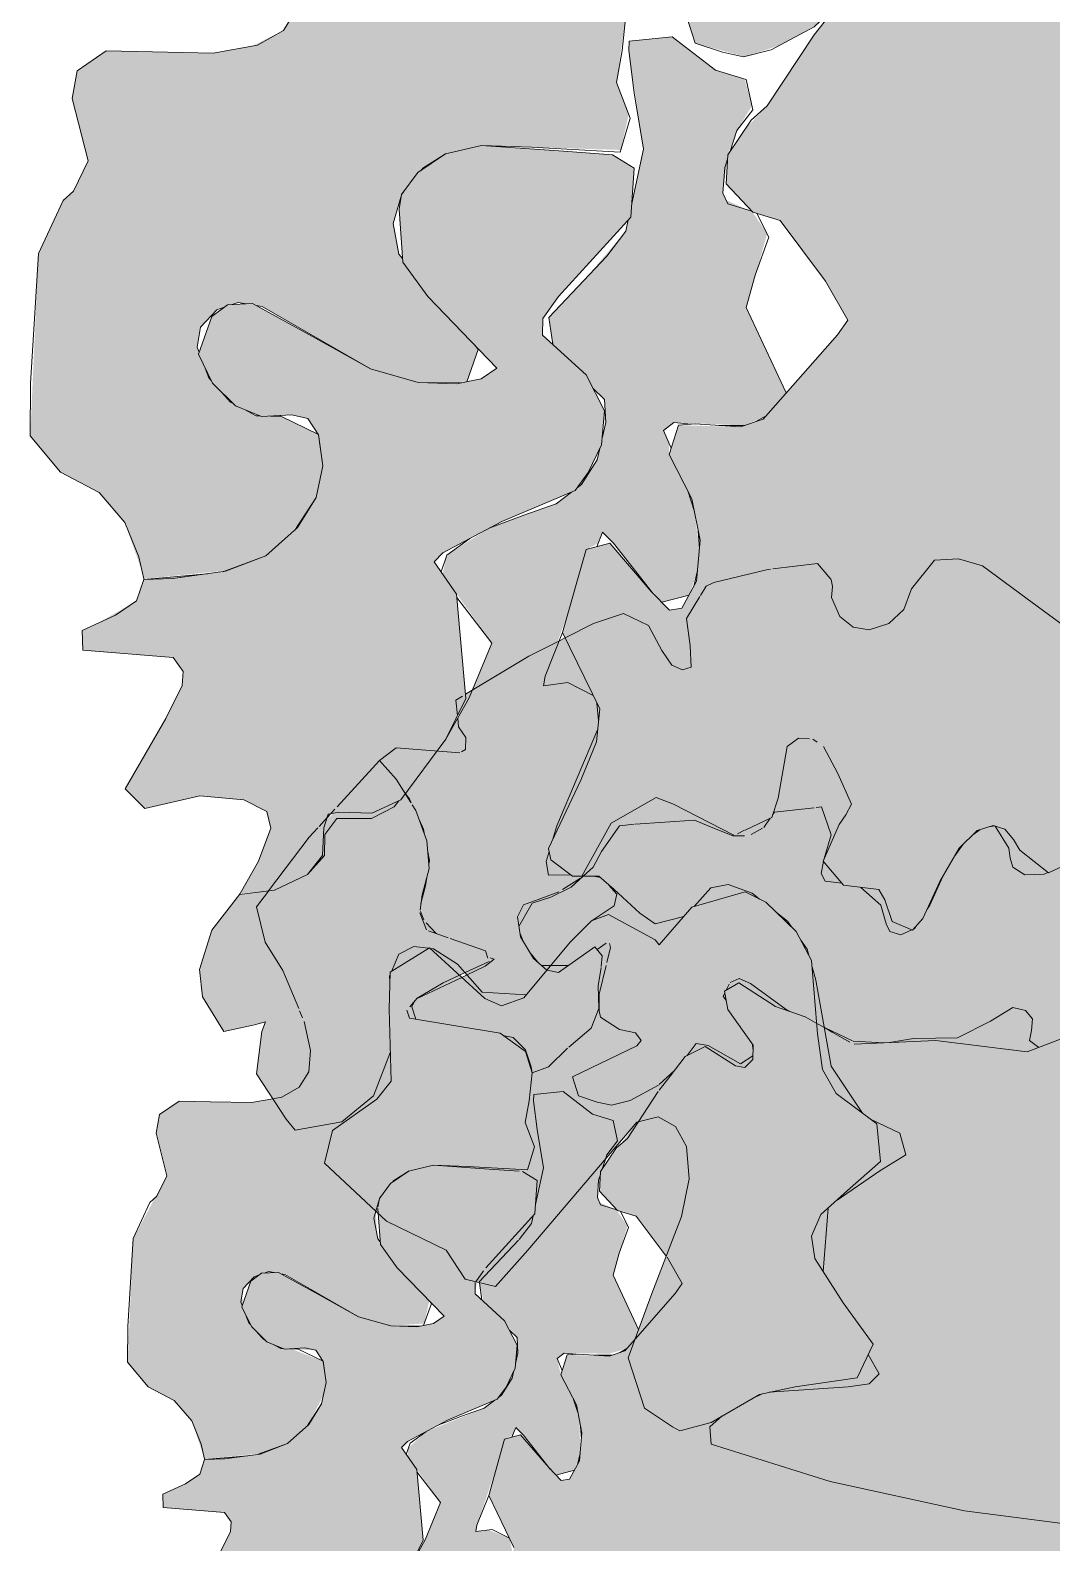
# Model space of a CAD drawing. Header units: metres. Extents: x -490 to 202, y -217 to 332.
# Drawn here: x -163.604 to -160.285, y 86.788 to 91.704 of the extents above; entities that cross this region are included whole.
import ezdxf

# ---------------------------------------------------------------- set-up
doc = ezdxf.new("R2010")
doc.units = ezdxf.units.M
doc.layers.add('1 arbol_dwg', color=8, linetype='Continuous', lineweight=9, true_color=0x767676)
doc.layers.add('A-DETL-GENF', color=7, linetype='Continuous', lineweight=9)
doc.layers.add('A-DETL-THIN', color=7, linetype='Continuous', lineweight=9)

# ---------------------------------------------------------------- blocks, each defined once
blk = doc.blocks.new('1 arbol_dwg-V156-PLANTA DE MURO PERIMETRAL')
at = {"layer": 'A-DETL-GENF', "true_color": 0x004c00, "transparency": 33554483}
for points in [[(-4.9171, 6.694), (-4.8382, 6.7221), (-4.6347, 6.9075), (-4.5975, 7.0143), (-4.6008, 7.1097), (-4.5809, 7.2541), (-4.6159, 7.2973), (-4.79, 7.1735), (-4.8461, 7.186), (-4.9374, 7.2869), (-4.9729, 7.3454), (-4.9872, 7.4417), (-4.9577, 7.4993), (-4.735, 7.5943), (-4.6762, 7.6409), (-4.5382, 7.8898), (-4.3225, 8.0131), (-4.1287, 7.9244), (-3.933, 7.8396), (-3.7686, 7.9171), (-3.7255, 8.0805), (-3.6938, 8.2589), (-3.641, 8.2966), (-3.5505, 8.278), (-3.52, 8.2577), (-3.3861, 7.9809), (-3.5229, 7.7084), (-3.4045, 7.59), (-3.255, 7.5716), (-3.2274, 7.5217), (-3.1918, 7.4192), (-3.0937, 7.3772), (-3.0453, 7.4329), (-2.8709, 7.7703), (-2.7838, 7.8542), (-2.7083, 7.8794), (-2.6521, 7.8612), (-2.5806, 7.7602), (-2.4427, 7.6513), (-2.3043, 7.7274), (-2.2936, 7.8677), (-2.3775, 7.984), (-2.3484, 8.1747), (-2.2676, 8.3756), (-2.1945, 8.4844), (-2.052, 8.5855), (-2.0623, 8.6433), (-2.1412, 8.7196), (-2.3842, 8.848), (-2.7586, 9.1235), (-2.8745, 9.1569), (-2.9891, 9.15), (-3.0996, 9.0124), (-3.1356, 8.9138), (-3.2075, 8.8462), (-3.3019, 8.8165), (-3.4045, 8.8506), (-3.454, 8.9088), (-3.482, 8.9722), (-3.4848, 9.0593), (-3.55, 9.135), (-3.8985, 9.0791), (-4.0833, 9.0256), (-4.1745, 8.848), (-4.1541, 8.6383), (-4.1988, 8.6256), (-4.2585, 8.6634), (-4.3823, 8.848), (-4.4791, 8.8955), (-4.7085, 8.8037), (-5.1104, 8.583), (-5.2827, 8.4774), (-5.2562, 8.3328), (-5.2355, 8.2919), (-5.2366, 8.2424), (-5.2633, 8.2277), (-5.5691, 8.2505), (-5.648, 8.1907), (-5.5018, 8.0009), (-5.4217, 7.8052), (-5.4226, 7.6247), (-5.4365, 7.4262), (-5.3428, 7.3495), (-5.1233, 7.2608), (-5.0992, 7.2378), (-5.1947, 7.1788), (-5.4703, 7.0472), (-5.4737, 6.9506), (-5.0081, 6.8626), (-4.9373, 6.7682), (-4.9217, 6.7221)], [(-5.9946, 3.0494), (-5.8428, 3.0767), (-5.7286, 3.1894), (-5.6849, 3.3041), (-5.6856, 3.5634), (-5.6576, 3.6215), (-5.6084, 3.6467), (-5.5444, 3.6388), (-5.4663, 3.5895), (-5.3775, 3.4978), (-5.2433, 3.4899), (-5.0291, 3.7313), (-4.9581, 3.7785), (-4.959, 3.8277), (-5.0153, 3.8694), (-5.0262, 3.8753), (-5.1706, 3.8789), (-5.1705, 3.965), (-5.0662, 4.2216), (-5.0082, 4.3819), (-5.0257, 4.4627), (-5.1251, 4.5024), (-5.1868, 4.4944), (-5.1813, 4.5256), (-5.0842, 4.8119), (-5.0489, 4.9368), (-5.0093, 4.9577), (-4.9951, 4.9936), (-4.9427, 4.9368), (-4.8029, 4.7656), (-4.714, 4.7893), (-4.6868, 4.8686), (-4.6897, 5.0244), (-4.7181, 5.1277), (-4.7792, 5.2461), (-4.7971, 5.3241), (-4.7634, 5.3501), (-4.5471, 5.3473), (-4.4634, 5.3716), (-4.3987, 5.4461), (-4.5285, 5.724), (-4.4604, 5.9611), (-4.5128, 6.0356), (-4.594, 6.073), (-4.6041, 6.0957), (-4.5887, 6.2206), (-4.533, 6.3333), (-4.5101, 6.3793), (-4.5289, 6.4652), (-4.6281, 6.4956), (-4.7689, 6.6041), (-4.9091, 6.5893), (-4.9104, 6.5595), (-4.8626, 6.2382), (-4.9373, 5.9493), (-5.0977, 5.7686), (-5.1695, 5.6875), (-5.1499, 5.5976), (-4.9986, 5.4382), (-4.9875, 5.4019), (-4.9967, 5.2989), (-5.013, 5.2291), (-5.0961, 5.1237), (-5.1464, 5.086), (-5.4267, 4.9731), (-5.5093, 4.8961), (-5.5146, 4.8563), (-5.3554, 4.6332), (-5.4391, 4.4365), (-5.505, 4.3204), (-5.6725, 4.1003), (-5.7459, 4.0627), (-5.8584, 4.0627), (-5.8977, 4.0105), (-5.9153, 3.9238), (-5.9536, 3.881), (-6.113, 3.8231), (-6.1753, 3.8154), (-6.2652, 3.6998), (-6.3053, 3.5726), (-6.295, 3.4829), (-6.2265, 3.3707), (-6.0903, 3.4025), (-6.1024, 3.3702), (-6.1195, 3.2325), (-6.0232, 3.0855)]]:
    blk.add_hatch(color=98, dxfattribs=at).paths.add_polyline_path(points)
at = {"layer": 'A-DETL-GENF', "true_color": 0x2f4c26, "transparency": 33554483}
for points in [[(-1.0809, 6.3572), (-0.9967, 6.4042), (-0.9789, 6.8774), (-0.9157, 7.232), (-0.9472, 7.5676), (-0.8932, 7.5455), (-0.8116, 7.4869), (-0.3026, 7.1545), (-0.1487, 6.959), (-0.0861, 6.9763), (-0.051, 7.1878), (0.012, 7.2975), (0.078, 7.3616), (-0.2104, 7.7473), (-0.4484, 8.0021), (-0.578, 8.0954), (-0.6398, 8.022), (-0.6513, 7.9094), (-0.6957, 7.8353), (-0.7525, 7.8176), (-0.8253, 7.8354), (-0.9389, 7.9102), (-1.0358, 8.0197), (-1.1136, 8.1647), (-1.2001, 8.4806), (-1.2695, 8.5854), (-1.3528, 8.6596), (-1.4373, 8.5927), (-1.425, 8.2466), (-1.3862, 7.7809), (-1.4352, 7.7254), (-1.5447, 7.6717), (-1.6219, 7.6736), (-1.6864, 7.7274), (-1.7591, 7.8473), (-1.8166, 8.0191), (-1.8247, 8.1433), (-1.7874, 8.3288), (-1.8284, 8.3707), (-1.9166, 8.2635), (-2.1408, 7.925), (-2.3396, 7.6957), (-2.4639, 7.6456), (-2.5806, 7.6587), (-2.613, 7.6791), (-2.6521, 7.802), (-2.7083, 7.8747), (-2.7838, 7.8493), (-2.8651, 7.7703), (-2.949, 7.634), (-3.0563, 7.4192), (-3.0937, 7.3772), (-3.1554, 7.3567), (-3.2036, 7.3702), (-3.2728, 7.5217), (-3.3417, 7.5823), (-3.5134, 7.6119), (-3.5322, 7.6485), (-3.518, 7.7209), (-3.4845, 7.8333), (-3.5303, 7.9683), (-3.7554, 7.9425), (-3.8129, 7.8661), (-3.8985, 7.8291), (-3.978, 7.8389), (-4.1388, 7.9046), (-4.498, 7.8768), (-4.7236, 7.5885), (-4.7757, 7.5608), (-4.9272, 7.4876), (-4.9802, 7.3951), (-4.9569, 7.3191), (-4.8715, 7.208), (-4.7206, 7.2228), (-4.5575, 7.3193), (-4.5448, 7.3062), (-4.5414, 7.2935), (-4.5951, 7.0143), (-4.5894, 6.9605), (-4.4988, 6.9015), (-4.4145, 6.876), (-4.3945, 6.849), (-4.4146, 6.822), (-4.7233, 6.6737), (-4.6939, 6.5827), (-4.5371, 6.5382), (-4.3981, 6.5874), (-4.2704, 6.6714), (-4.1833, 6.7721), (-4.1308, 6.8343), (-4.0351, 6.802), (-3.918, 6.7359), (-3.859, 6.7936), (-3.8741, 6.8481), (-3.9952, 7.0436), (-3.9952, 7.0843), (-3.9682, 7.1257), (-3.9241, 7.1451), (-3.8703, 7.1209), (-3.6807, 6.9874), (-3.5487, 6.9281), (-3.3784, 6.8456), (-3.1477, 6.8481), (-3.0892, 6.858), (-2.8792, 6.8609), (-2.6127, 7.0064), (-2.5442, 6.9822), (-2.5198, 6.9516), (-2.5338, 6.8476), (-2.4894, 6.8144), (-2.215, 6.9075), (-2.178, 6.8802), (-2.1675, 6.8437), (-2.1941, 6.6633), (-2.1003, 6.6159), (-1.9823, 6.6883), (-1.8842, 6.8321), (-1.7833, 7.0082), (-1.5263, 6.9861), (-1.4655, 6.9255), (-1.2568, 6.5724), (-1.1818, 6.44), (-1.0828, 6.3587)], [(-6.173, 3.8192), (-6.0615, 3.8294), (-5.9536, 3.881), (-5.9053, 3.9426), (-5.8866, 4.0769), (-5.8527, 4.0831), (-5.7447, 4.0798), (-5.6508, 4.1231), (-5.505, 4.3204), (-5.4391, 4.4534), (-5.4701, 4.7921), (-5.543, 4.8973), (-5.5146, 4.9267), (-5.323, 5.0278), (-5.0842, 5.1288), (-5.0418, 5.1875), (-4.9986, 5.278), (-4.9887, 5.3882), (-5.049, 5.5054), (-5.1903, 5.6344), (-5.1788, 5.7036), (-5.0625, 5.8433), (-4.9039, 6.0177), (-4.8922, 6.1772), (-4.9782, 6.2213), (-5.3889, 6.25), (-5.5059, 6.2229), (-5.6251, 6.1223), (-5.6483, 6.0913), (-5.6522, 5.982), (-5.6441, 5.8711), (-5.5636, 5.7593), (-5.3386, 5.5268), (-5.3894, 5.4922), (-5.4701, 5.4757), (-5.594, 5.4804), (-5.7494, 5.5241), (-6.1328, 5.737), (-6.2138, 5.7328), (-6.2647, 5.6947), (-6.3083, 5.5719), (-6.2623, 5.4774), (-6.1885, 5.404), (-6.1038, 5.3696), (-5.9527, 5.3635), (-5.9179, 5.3103), (-5.9039, 5.2094), (-5.9264, 5.1063), (-5.9861, 5.0084), (-6.0892, 4.9168), (-6.2201, 4.8663), (-6.486, 4.8401), (-6.5096, 4.7705), (-6.5779, 4.7235), (-6.6864, 4.6743), (-6.6847, 4.6102), (-6.3907, 4.5866), (-6.3586, 4.5408), (-6.3617, 4.4955), (-6.4147, 4.3875), (-6.5463, 4.1589), (-6.4824, 4.0952), (-6.3041, 4.1367), (-6.1609, 4.1231), (-6.0861, 4.086), (-6.0729, 4.0316), (-6.113, 3.9238)]]:
    blk.add_hatch(color=89, dxfattribs=at).paths.add_polyline_path(points)
at = {"layer": 'A-DETL-GENF', "true_color": 0x424c26, "transparency": 33554483}
blk.add_hatch(color=69, dxfattribs=at).paths.add_polyline_path([(-6.4864, 4.8416), (-6.219, 4.8688), (-6.0892, 4.9168), (-5.9861, 5.0145), (-5.9179, 5.1455), (-5.9039, 5.2094), (-5.9189, 5.311), (-6.0742, 5.3711), (-6.121, 5.3721), (-6.2326, 5.4478), (-6.2745, 5.4955), (-6.3083, 5.6214), (-6.3022, 5.6601), (-6.2138, 5.7328), (-6.1328, 5.737), (-6.1014, 5.7272), (-5.7494, 5.5241), (-5.594, 5.4804), (-5.4333, 5.4922), (-5.4097, 5.6003), (-5.6241, 5.8433), (-5.6606, 5.9176), (-5.6655, 6.0301), (-5.6251, 6.1223), (-5.5636, 6.1868), (-5.4555, 6.2346), (-5.3281, 6.2481), (-4.9322, 6.25), (-4.9104, 6.3508), (-4.9494, 6.456), (-4.9171, 6.694), (-4.9569, 6.8009), (-5.0706, 6.8836), (-5.5046, 6.9558), (-5.5131, 6.9988), (-5.467, 7.0509), (-5.2112, 7.1862), (-5.1287, 7.2425), (-5.1428, 7.2782), (-5.4226, 7.3779), (-5.4539, 7.4723), (-5.4178, 7.644), (-5.4128, 7.7053), (-5.4229, 7.8085), (-5.5151, 8.0151), (-5.5848, 8.1186), (-5.648, 8.1907), (-6.0728, 7.7071), (-6.2381, 7.4884), (-6.1709, 7.2791), (-6.0894, 7.1302), (-5.9915, 6.8559), (-5.9826, 6.7588), (-5.9936, 6.6878), (-6.0325, 6.6241), (-6.1593, 6.5691), (-6.2608, 6.5505), (-6.6081, 6.5582), (-6.7028, 6.4935), (-6.7188, 6.4036), (-6.6671, 6.2004), (-6.8283, 5.8992), (-6.8551, 5.3064), (-6.7569, 5.1886), (-6.6314, 5.1224), (-6.5478, 5.0249), (-6.4867, 4.843)])
at = {"layer": 'A-DETL-GENF', "true_color": 0x4f7f3f, "transparency": 33554483}
blk.add_hatch(color=87, dxfattribs=at).paths.add_polyline_path([(-2.9959, 1.7353), (-2.6313, 1.7538), (-2.2801, 1.8101), (-1.8881, 1.9334), (-1.5926, 2.1464), (-1.5028, 2.1259), (-1.3912, 2.132), (-1.2448, 2.2207), (-1.1529, 2.43), (-1.1286, 2.8007), (-1.0961, 2.8211), (-1.0513, 2.7946), (-0.8564, 2.5984), (-0.7055, 2.601), (-0.6173, 2.7886), (-0.4998, 2.8561), (-0.3192, 2.9842), (-0.148, 3.2129), (-0.0052, 3.6578), (-0.1793, 3.943), (-0.1427, 3.9761), (0.2521, 4.1075), (0.3527, 4.1876), (0.4149, 4.2823), (0.3976, 4.5067), (0.2698, 4.7494), (0.2702, 4.8605), (0.3076, 4.9547), (0.4382, 5.052), (0.5181, 5.0987), (0.5897, 5.1958), (0.5977, 5.3292), (0.5791, 5.688), (0.5277, 5.9481), (0.3519, 6.1201), (-0.2074, 6.3087), (-0.2289, 6.3473), (-0.1772, 6.391), (0.0653, 6.5001), (0.1801, 6.5473), (0.1608, 6.6334), (-0.0504, 6.7062), (-0.1636, 6.9763), (-0.3448, 7.1878), (-0.8945, 7.5401), (-0.963, 7.5135), (-0.901, 7.232), (-0.8932, 7.2025), (-0.9789, 6.8774), (-1.0225, 6.3395), (-1.0859, 6.3587), (-1.1818, 6.44), (-1.3436, 6.6961), (-1.5002, 6.9643), (-1.5489, 6.9861), (-1.6301, 6.9371), (-1.6716, 6.7936), (-1.7114, 6.8321), (-1.8034, 6.9488), (-1.8372, 6.9313), (-1.9166, 6.7674), (-1.9982, 6.6692), (-2.1013, 6.6154), (-2.1675, 6.6159), (-2.202, 6.6532), (-2.215, 6.9075), (-2.2677, 6.8987), (-2.5442, 6.7936), (-2.9825, 6.8481), (-3.3947, 6.8401), (-3.6081, 6.9621), (-3.7505, 7.0118), (-3.9259, 7.1241), (-3.9952, 7.0843), (-3.9792, 6.9966), (-3.8584, 6.8259), (-3.8597, 6.7571), (-3.8985, 6.7183), (-3.9416, 6.7272), (-4.0879, 6.8199), (-4.1833, 6.7721), (-4.5887, 6.2206), (-4.594, 6.1261), (-4.5074, 6.0338), (-4.4145, 6.0019), (-4.2673, 5.8037), (-4.1986, 5.6828), (-4.2819, 5.5785), (-4.4731, 5.3606), (-4.5471, 5.3359), (-4.7488, 5.3412), (-4.7792, 5.2461), (-4.705, 5.1023), (-4.6785, 4.9671), (-4.6897, 4.834), (-4.7373, 4.7464), (-4.7778, 4.74), (-4.9719, 4.9577), (-5.0489, 4.9368), (-5.1251, 4.6675), (-5.0045, 4.4189), (-5.0153, 4.3122), (-5.1632, 3.9283), (-5.0928, 3.8751), (-5.0074, 3.8754), (-4.8113, 3.7242), (-4.7307, 3.7448), (-4.6435, 3.8374), (-4.5875, 3.8488), (-4.4651, 3.791), (-4.3662, 3.6955), (-4.3164, 3.6016), (-4.2292, 3.2232), (-4.1247, 3.0853), (-4.0297, 3.0399), (-4.0098, 2.9699), (-4.2623, 2.7963), (-4.2789, 2.5909), (-4.1196, 2.3471), (-4.1318, 2.3209), (-4.096, 2.2577), (-4.1293, 2.2254), (-4.306, 2.2078), (-4.4849, 2.1857), (-4.6063, 2.1209), (-4.6455, 2.0725), (-4.6425, 2.0296), (-4.1674, 1.8887), (-3.8196, 1.8128), (-3.3498, 1.7518), (-3.0009, 1.7354)])
at = {"layer": 'A-DETL-THIN', "color": 76, "true_color": 0x3f7f00}
for p, q in [((-4.7584, 8.7783), (-4.7864, 8.7641)), ((-5.2035, 8.5271), (-5.2356, 8.5079)), ((-3.5722, 8.2925), (-3.5505, 8.278)), ((-5.8986, 7.9173), (-5.9378, 7.8745)), ((-5.8825, 7.9349), (-5.8986, 7.9173)), ((-5.8621, 7.9571), (-5.8804, 7.9371)), ((-3.7757, 7.9138), (-3.8074, 7.8691)), ((-3.933, 7.8396), (-3.8985, 7.8559)), ((-3.8129, 7.8661), (-3.8676, 7.8363)), ((-2.7718, 7.8582), (-2.8048, 7.8339)), ((-2.7002, 7.8767), (-2.729, 7.8725)), ((-2.8512, 7.7893), (-2.8919, 7.7337)), ((-4.7713, 7.5715), (-4.6843, 7.6263)), ((-5.4525, 7.4669), (-5.4365, 7.4262)), ((-5.4226, 7.3779), (-5.4553, 7.4608)), ((-5.4241, 7.4129), (-5.3759, 7.3612)), ((-5.3192, 7.341), (-5.4134, 7.3746)), ((-4.9757, 7.3645), (-4.9604, 7.3248)), ((-4.9262, 7.2683), (-4.8911, 7.225)), ((-4.6057, 7.2847), (-4.5619, 7.314)), ((-5.2385, 7.1736), (-5.1233, 7.2269)), ((-4.8715, 7.208), (-4.7423, 7.2074)), ((-5.2532, 7.1508), (-5.4703, 7.0472)), ((-5.2648, 7.1614), (-5.2385, 7.1736)), ((-5.2289, 7.1625), (-5.2532, 7.1508)), ((-3.9866, 7.0892), (-3.9722, 7.1177)), ((-5.4782, 7.0383), (-5.4925, 7.011)), ((-6.0311, 6.9908), (-6.0167, 6.9564)), ((-5.4937, 7.0089), (-5.4737, 6.9506)), ((-3.5166, 6.9098), (-3.5529, 6.9305)), ((-3.5167, 6.9104), (-3.3816, 6.8469)), ((-3.8588, 6.8079), (-3.861, 6.8296)), ((-3.3789, 6.8456), (-3.2315, 6.8372)), ((-4.3076, 6.6366), (-4.2333, 6.7061)), ((-4.3122, 6.6032), (-4.4086, 6.4575)), ((-4.5808, 6.2323), (-4.5656, 6.2789)), ((-5.6655, 6.0301), (-5.6494, 6.0853)), ((-5.6567, 6.0437), (-5.655, 6.0203)), ((-4.9819, 5.8912), (-5.1702, 5.6918)), ((-5.1874, 5.6917), (-5.1495, 5.7444)), ((-5.1695, 5.6875), (-5.1573, 5.6042)), ((-5.594, 5.4804), (-5.453, 5.4792)), ((-4.499, 5.3519), (-4.4634, 5.3716)), ((-4.6176, 5.3405), (-4.5332, 5.3405)), ((-5.9955, 5), (-5.9264, 5.1063)), ((-4.697, 5.0612), (-4.7181, 5.1277)), ((-4.6808, 4.9402), (-4.6843, 4.9967)), ((-6.2292, 4.8651), (-6.0892, 4.9168)), ((-4.6991, 4.8168), (-4.6868, 4.8686)), ((-4.8029, 4.7656), (-4.714, 4.7893))]:
    blk.add_line(p, q, dxfattribs=at)
at = {"layer": 'A-DETL-THIN', "color": 76, "true_color": 0x3f7f00, "flags": 128}
for points in [[(-3.4848, 9.0593), (-3.55, 9.135), (-3.7632, 9.1085)], [(-3.52, 8.2577), (-3.4513, 8.1284), (-3.3861, 7.9809), (-3.4134, 7.9303), (-3.445, 7.8828), (-3.5229, 7.7084), (-3.4245, 7.5924), (-3.255, 7.5716), (-3.2274, 7.5217), (-3.1918, 7.4192), (-3.0937, 7.3772), (-3.0453, 7.4329), (-2.9628, 7.6098), (-2.8709, 7.7703), (-2.7838, 7.8542), (-2.7083, 7.8794), (-2.6521, 7.8612), (-2.6099, 7.8114), (-2.5806, 7.7602), (-2.4427, 7.6513), (-2.3122, 7.7129)], [(-2.3402, 8.8156), (-2.5441, 8.9654), (-2.7586, 9.1235), (-2.8745, 9.1569), (-2.9891, 9.15), (-3.0996, 9.0124), (-3.1356, 8.9138), (-3.2075, 8.8462), (-3.3019, 8.8165), (-3.3785, 8.8294), (-3.4418, 8.881), (-3.482, 8.9722), (-3.4779, 9.0248), (-3.4837, 9.0581)], [(-3.7748, 9.1071), (-3.7939, 9.1047), (-4.046, 9.0431), (-4.0833, 9.0256), (-4.1105, 8.981)], [(-4.1131, 8.9767), (-4.1777, 8.8711), (-4.1592, 8.7395), (-4.1541, 8.6383), (-4.1956, 8.6242), (-4.2468, 8.6466), (-4.2957, 8.7168), (-4.36, 8.8371), (-4.4791, 8.8955), (-4.6223, 8.8475), (-4.7584, 8.7783)], [(-4.7864, 8.7641), (-4.9328, 8.6896), (-5.2035, 8.5271)], [(-5.2497, 8.4994), (-5.2829, 8.4795), (-5.2748, 8.4052)], [(-5.2735, 8.3931), (-5.269, 8.3523), (-5.2353, 8.3009), (-5.2366, 8.2424), (-5.2546, 8.2325)], [(-3.8961, 7.857), (-3.7686, 7.9171), (-3.7376, 8.0093), (-3.6954, 8.2578), (-3.641, 8.2966), (-3.5879, 8.2934)], [(-5.2633, 8.2277), (-5.5691, 8.2505), (-5.648, 8.1907)], [(-5.4981, 7.9883), (-5.5691, 8.1007), (-5.648, 8.1907), (-5.8513, 7.9689)], [(-5.5235, 8.0312), (-5.5046, 8.007), (-5.4957, 7.9877)], [(-5.4539, 7.4723), (-5.4444, 7.5466), (-5.4099, 7.6729), (-5.4217, 7.8052), (-5.474, 7.9501), (-5.4915, 7.9779)], [(-4.6791, 7.6357), (-4.5382, 7.8898), (-4.3225, 8.0131), (-4.2389, 7.9815), (-3.9498, 7.8317)], [(-5.4588, 7.9081), (-5.437, 7.861), (-5.432, 7.8337)], [(-3.8985, 7.8291), (-3.9551, 7.8297), (-4.0617, 7.8727), (-4.1388, 7.9046), (-4.4224, 7.885)], [(-3.566, 7.9642), (-3.7554, 7.9425), (-3.7643, 7.9299)], [(-3.5186, 7.7179), (-3.518, 7.7209), (-3.4845, 7.8333), (-3.5303, 7.9683), (-3.5556, 7.9654)], [(-5.9441, 7.8677), (-5.9852, 7.8228), (-6.18, 7.5653)], [(-4.428, 7.8844), (-4.498, 7.8768), (-4.5849, 7.7548), (-4.6247, 7.679), (-4.6721, 7.6357)], [(-2.445, 7.6532), (-2.4639, 7.6456), (-2.5557, 7.643), (-2.613, 7.6791), (-2.6258, 7.7215), (-2.6326, 7.7703), (-2.6977, 7.8759)], [(-5.417, 7.7528), (-5.4092, 7.7105), (-5.4118, 7.694)], [(-3.4327, 7.6021), (-3.5134, 7.6119), (-3.5322, 7.6485), (-3.5209, 7.7061)], [(-5.422, 7.6284), (-5.4281, 7.5897), (-5.4497, 7.5051)], [(-4.6722, 7.6355), (-4.7294, 7.5832), (-4.8271, 7.5359), (-4.9164, 7.5063), (-4.9802, 7.3951)], [(-2.949, 7.634), (-3.0119, 7.4971), (-3.0247, 7.477)], [(-6.1807, 7.5643), (-6.2381, 7.4884), (-6.196, 7.3195), (-6.1121, 7.1843), (-6.0355, 7.0013)], [(-4.8461, 7.186), (-4.9098, 7.2412), (-4.9729, 7.3454), (-4.9872, 7.4417), (-4.9577, 7.4993), (-4.8882, 7.5239), (-4.7883, 7.5608)], [(-3.0978, 7.3789), (-3.1499, 7.3551), (-3.2036, 7.3702), (-3.2209, 7.4067), (-3.2452, 7.4973), (-3.3417, 7.5823)], [(-3.0743, 7.3995), (-3.0832, 7.3856), (-3.0885, 7.3832)], [(-5.1287, 7.2425), (-5.1408, 7.2774), (-5.3099, 7.3377)], [(-4.5853, 7.2022), (-4.5809, 7.2541), (-4.6159, 7.2973), (-4.79, 7.1735), (-4.8449, 7.185)], [(-4.5468, 7.3135), (-4.5414, 7.2935), (-4.5584, 7.2228)], [(-5.1178, 7.2446), (-5.0992, 7.2378), (-5.1421, 7.2039), (-5.2289, 7.1625)], [(-4.7417, 6.8161), (-4.6347, 6.9075), (-4.597, 7.0019), (-4.6008, 7.1097), (-4.5861, 7.1977)], [(-4.5621, 7.207), (-4.5951, 7.0697), (-4.5951, 6.9904), (-4.5894, 6.9605), (-4.4988, 6.9015), (-4.421, 6.8847), (-4.3945, 6.849), (-4.4146, 6.822), (-4.7233, 6.6737), (-4.6939, 6.5827), (-4.6055, 6.5534), (-4.5371, 6.5382), (-4.4469, 6.5609), (-4.312, 6.6342)], [(-5.5033, 7.0098), (-5.467, 7.0509), (-5.3428, 7.1252), (-5.2648, 7.1614)], [(-3.5529, 6.9305), (-3.6081, 6.9621), (-3.7505, 7.0118), (-3.9259, 7.1241), (-3.9952, 7.0843), (-3.9792, 6.9966), (-3.8584, 6.8259), (-3.8597, 6.7571), (-3.8978, 6.7182), (-3.9416, 6.7272), (-4.0879, 6.8199), (-4.1833, 6.7721), (-4.2548, 6.6777), (-4.3076, 6.61)], [(-3.9682, 7.1257), (-3.9241, 7.1451), (-3.8703, 7.1209), (-3.699, 6.9961), (-3.6807, 6.9874)], [(-3.9872, 7.0404), (-4.0011, 7.0607), (-3.9936, 7.0754)], [(-5.3889, 6.25), (-5.2266, 6.2451), (-4.9385, 6.2289), (-4.906, 6.3389), (-4.9496, 6.4552), (-4.9317, 6.5595), (-4.9171, 6.694), (-4.9493, 6.7954), (-5.0706, 6.8836), (-5.5046, 6.9558), (-5.518, 6.9932)], [(-3.2049, 6.8383), (-3.0892, 6.858), (-2.8792, 6.8609), (-2.7203, 6.9403), (-2.6127, 7.0064), (-2.5522, 6.9922), (-2.5198, 6.9516), (-2.5238, 6.8958), (-2.5338, 6.8476), (-2.4894, 6.8144)], [(-6.0096, 6.9395), (-5.9796, 6.8008), (-5.987, 6.6986), (-6.0325, 6.6241), (-6.1161, 6.5771), (-6.1593, 6.5691)], [(-3.3947, 6.8401), (-3.4797, 6.8887), (-3.5166, 6.9098)], [(-2.2677, 6.8987), (-2.5442, 6.7936), (-2.9825, 6.8481), (-3.3735, 6.831)], [(-5.0487, 6.8713), (-5.0081, 6.8626), (-4.9493, 6.8037), (-4.9217, 6.7221), (-4.9171, 6.694), (-4.8382, 6.7221), (-4.7471, 6.8115)], [(-4.1736, 6.777), (-4.1308, 6.8343), (-4.0739, 6.824), (-3.918, 6.7359), (-3.8594, 6.775)], [(-4.5656, 6.2789), (-4.5589, 6.2995), (-4.5074, 6.3667), (-4.5289, 6.4652), (-4.6281, 6.4956), (-4.7689, 6.6041), (-4.9091, 6.5893), (-4.9104, 6.5595), (-4.8922, 6.4221), (-4.8626, 6.2382), (-4.9007, 6.0618)], [(-6.1593, 6.5691), (-6.2608, 6.5505), (-6.4582, 6.5546), (-6.6081, 6.5582), (-6.7028, 6.4935), (-6.7188, 6.4036), (-6.6671, 6.2004), (-6.7147, 6.1021), (-6.7485, 6.0714), (-6.8283, 5.8992), (-6.8541, 5.4768), (-6.8551, 5.3064), (-6.7569, 5.1886), (-6.6314, 5.1224), (-6.5478, 5.0249), (-6.5026, 4.9138), (-6.4864, 4.8416), (-6.486, 4.8401), (-6.279, 4.8583)], [(-4.4086, 6.4575), (-4.4604, 6.3793), (-4.5128, 6.3333), (-4.5887, 6.2206), (-4.594, 6.1261), (-4.5074, 6.0338), (-4.4179, 6.0064), (-4.2747, 5.8149)], [(-4.9782, 6.2213), (-5.1223, 6.2322), (-5.3889, 6.25), (-5.5029, 6.2236)], [(-5.5059, 6.2229), (-5.5951, 6.1626), (-5.6483, 6.0913), (-5.6554, 6.0514)], [(-5.5863, 6.1685), (-5.5796, 6.1768), (-5.5059, 6.2229)], [(-5.1389, 5.7593), (-4.9039, 6.0177), (-4.8922, 6.1772), (-4.9634, 6.2202)], [(-4.5105, 6.0371), (-4.5887, 6.0612), (-4.6041, 6.0957), (-4.5983, 6.1785), (-4.5895, 6.2056)], [(-5.6472, 6.0928), (-5.6469, 6.0937), (-5.6413, 6.1007)], [(-5.655, 6.0203), (-5.6441, 5.8711), (-5.5636, 5.7593), (-5.3386, 5.5268), (-5.3894, 5.4922), (-5.4701, 5.4757), (-5.594, 5.4804), (-5.7494, 5.5241), (-5.9377, 5.6299), (-6.1328, 5.737), (-6.2138, 5.7328), (-6.2647, 5.6947), (-6.3083, 5.5719), (-6.2623, 5.4774), (-6.1885, 5.404), (-6.1038, 5.3696), (-6.0053, 5.3745), (-5.9527, 5.3635), (-5.9179, 5.3103), (-5.9039, 5.2094), (-5.9264, 5.1063), (-5.9861, 5.0084), (-6.0892, 4.9168), (-6.2201, 4.8663), (-6.3912, 4.843), (-6.486, 4.8401), (-6.5096, 4.7705), (-6.5779, 4.7235), (-6.6864, 4.6743), (-6.6847, 4.6102), (-6.3907, 4.5866), (-6.3586, 4.5408), (-6.3617, 4.4955), (-6.4147, 4.3875)], [(-5.645, 5.883), (-5.6568, 5.8972), (-5.6752, 5.9969), (-5.6655, 6.0301)], [(-4.4067, 5.4632), (-4.5285, 5.724), (-4.4999, 5.8293), (-4.4545, 5.9521), (-4.4937, 6.0296)], [(-4.9122, 6.0086), (-4.9202, 5.9716), (-4.979, 5.8949)], [(-4.2704, 5.8091), (-4.1986, 5.6828), (-4.2322, 5.6353), (-4.4236, 5.417)], [(-6.1988, 5.7336), (-6.1796, 5.7403), (-6.1536, 5.7359)], [(-6.1209, 5.7304), (-6.1014, 5.7272), (-5.9788, 5.6568), (-5.7494, 5.5241)], [(-5.505, 4.3204), (-5.4391, 4.4534), (-5.4701, 4.7921), (-5.543, 4.8973), (-5.5146, 4.9267), (-5.323, 5.0278), (-5.0842, 5.1288), (-5.0418, 5.1875), (-4.9986, 5.278), (-4.9887, 5.3882), (-5.049, 5.5054), (-5.1903, 5.6344), (-5.1896, 5.6886)], [(-6.3059, 5.5785), (-6.3123, 5.5954), (-6.3022, 5.6601), (-6.2491, 5.7161), (-6.2249, 5.7245)], [(-5.4368, 5.4825), (-5.3992, 5.5876), (-5.4097, 5.6003)], [(-6.2669, 5.4869), (-6.2745, 5.4955), (-6.2865, 5.527)], [(-6.1962, 5.4116), (-6.2046, 5.416), (-6.2326, 5.4478)], [(-5.0259, 5.4606), (-4.9887, 5.4251), (-4.9847, 5.3501), (-4.9967, 5.2989)], [(-6.1093, 5.3719), (-6.121, 5.3721), (-6.1585, 5.3918)], [(-5.9039, 5.2094), (-5.9189, 5.311), (-6.0405, 5.3704), (-6.0742, 5.3711)], [(-4.4236, 5.417), (-4.4731, 5.3606), (-4.5471, 5.3359), (-4.6949, 5.3456), (-4.7488, 5.3412), (-4.7792, 5.2461), (-4.705, 5.1023), (-4.6785, 4.9671), (-4.6897, 4.834), (-4.7373, 4.7464), (-4.7778, 4.74), (-4.8376, 4.801), (-4.9719, 4.9577), (-5.0489, 4.9368), (-5.1251, 4.6675), (-5.0045, 4.4189)], [(-4.7727, 5.2666), (-4.7971, 5.3241), (-4.7634, 5.3501), (-4.7059, 5.3447)], [(-5.0045, 5.2657), (-5.013, 5.2291), (-5.0633, 5.1483), (-5.0781, 5.1372)], [(-5.0961, 5.1237), (-5.1464, 5.086), (-5.2506, 5.0492), (-5.3642, 5.0061)], [(-5.4267, 4.9731), (-5.5016, 4.9187), (-5.5202, 4.8643)], [(-5.0139, 4.9463), (-4.9951, 4.9936), (-4.9594, 4.9581), (-4.8309, 4.7942)], [(-5.4691, 4.7807), (-5.3554, 4.6332), (-5.4287, 4.4549), (-5.505, 4.3204)], [(-5.0257, 4.4627), (-5.1086, 4.5046), (-5.1868, 4.4944), (-5.1813, 4.5256), (-5.125, 4.6672)]]:
    blk.add_lwpolyline(points, dxfattribs=at)
blk = doc.blocks.new('1 arbol_dwg-V157-PLANTA DE MURO PERIMETRAL')
at = {"layer": 'A-DETL-GENF', "true_color": 0x2f4c26, "transparency": 33554483}
for points in [[(-1.0649, 6.3523), (-0.9967, 6.4042), (-0.9738, 6.902), (-0.9115, 7.2025), (-0.9553, 7.5401), (-0.9472, 7.5676), (-0.9168, 7.5634), (-0.8116, 7.4869), (-0.3026, 7.1545), (-0.1487, 6.959), (-0.0861, 6.9763), (-0.051, 7.1878), (0.012, 7.2975), (0.078, 7.3616), (-0.2104, 7.7473), (-0.4484, 8.0021), (-0.578, 8.0954), (-0.6398, 8.022), (-0.6513, 7.9094), (-0.6957, 7.8353), (-0.7525, 7.8176), (-0.8253, 7.8354), (-0.9389, 7.9102), (-1.0358, 8.0197), (-1.1136, 8.1647), (-1.2001, 8.4806), (-1.2695, 8.5854), (-1.3528, 8.6596), (-1.4373, 8.5927), (-1.425, 8.2466), (-1.3862, 7.7809), (-1.4352, 7.7254), (-1.5447, 7.6717), (-1.6219, 7.6736), (-1.6864, 7.7274), (-1.7591, 7.8473), (-1.8166, 8.0191), (-1.8247, 8.1433), (-1.7874, 8.3288), (-1.8284, 8.3707), (-1.9146, 8.2666), (-2.1408, 7.925), (-2.3396, 7.6957), (-2.4639, 7.6456), (-2.5689, 7.6513), (-2.613, 7.6791), (-2.6521, 7.802), (-2.7083, 7.8747), (-2.7718, 7.8582), (-2.8512, 7.7893), (-2.8919, 7.7337), (-3.0006, 7.5217), (-3.0563, 7.4192), (-3.0937, 7.3772), (-3.1499, 7.3551), (-3.2036, 7.3702), (-3.2274, 7.431), (-3.255, 7.5059), (-3.3417, 7.5823), (-3.5134, 7.6119), (-3.5322, 7.6485), (-3.518, 7.7209), (-3.4845, 7.8333), (-3.5303, 7.9683), (-3.7554, 7.9425), (-3.7686, 7.9171), (-3.8074, 7.8691), (-3.8812, 7.8288), (-3.9599, 7.8317), (-4.1388, 7.9046), (-4.498, 7.8768), (-4.6843, 7.6244), (-4.7294, 7.5832), (-4.9098, 7.5085), (-4.9205, 7.4993), (-4.9802, 7.3951), (-4.9604, 7.3248), (-4.8911, 7.225), (-4.8715, 7.208), (-4.7423, 7.2074), (-4.6159, 7.2973), (-4.6057, 7.2847), (-4.5492, 7.3224), (-4.5414, 7.2935), (-4.5951, 7.0697), (-4.5894, 6.9605), (-4.4988, 6.9015), (-4.421, 6.8847), (-4.3945, 6.849), (-4.4179, 6.8204), (-4.7233, 6.6737), (-4.6939, 6.5827), (-4.5336, 6.5391), (-4.4179, 6.5766), (-4.3018, 6.642), (-4.1986, 6.752), (-4.1308, 6.8343), (-4.0667, 6.8199), (-3.918, 6.7359), (-3.8594, 6.775), (-3.8641, 6.834), (-3.9844, 7.0118), (-4.0011, 7.0607), (-3.9792, 7.1088), (-3.9682, 7.1257), (-3.9241, 7.1451), (-3.8703, 7.1209), (-3.6807, 6.9874), (-3.6081, 6.9621), (-3.4987, 6.902), (-3.3784, 6.8456), (-3.2049, 6.8383), (-3.0892, 6.858), (-2.8792, 6.8609), (-2.6127, 7.0064), (-2.5522, 6.9922), (-2.5198, 6.9516), (-2.5338, 6.8476), (-2.4894, 6.8144), (-2.215, 6.9075), (-2.1815, 6.8927), (-2.1675, 6.8437), (-2.1941, 6.6633), (-2.1003, 6.6159), (-1.9823, 6.6883), (-1.9062, 6.7936), (-1.7833, 7.0082), (-1.5263, 6.9861), (-1.4655, 6.9255), (-1.2714, 6.598), (-1.1818, 6.44), (-1.0809, 6.3572)], [(-6.173, 3.8192), (-6.0615, 3.8294), (-5.9536, 3.881), (-5.9053, 3.9426), (-5.9008, 4.0328), (-5.8777, 4.0785), (-5.8527, 4.0831), (-5.7447, 4.0798), (-5.6508, 4.1231), (-5.505, 4.3204), (-5.4391, 4.4534), (-5.4701, 4.7921), (-5.543, 4.8973), (-5.5146, 4.9267), (-5.323, 5.0278), (-5.0842, 5.1288), (-5.0418, 5.1875), (-4.9986, 5.278), (-4.9887, 5.3882), (-5.049, 5.5054), (-5.1903, 5.6344), (-5.1896, 5.6886), (-5.1389, 5.7593), (-4.9039, 6.0177), (-4.8922, 6.1772), (-4.9634, 6.2202), (-5.3889, 6.25), (-5.5059, 6.2229), (-5.5951, 6.1626), (-5.6483, 6.0913), (-5.6567, 6.0437), (-5.6441, 5.8711), (-5.5636, 5.7593), (-5.3386, 5.5268), (-5.3894, 5.4922), (-5.4701, 5.4757), (-5.594, 5.4804), (-5.7494, 5.5241), (-6.1328, 5.737), (-6.2138, 5.7328), (-6.2647, 5.6947), (-6.3083, 5.5719), (-6.2623, 5.4774), (-6.1885, 5.404), (-6.1038, 5.3696), (-6.0053, 5.3745), (-5.9527, 5.3635), (-5.9179, 5.3103), (-5.9039, 5.2094), (-5.9264, 5.1063), (-5.9861, 5.0084), (-6.0892, 4.9168), (-6.2201, 4.8663), (-6.486, 4.8401), (-6.5096, 4.7705), (-6.6351, 4.6976), (-6.6864, 4.6743), (-6.6847, 4.6102), (-6.3907, 4.5866), (-6.3586, 4.5408), (-6.3617, 4.4955), (-6.4147, 4.3875), (-6.5463, 4.1589), (-6.4824, 4.0952), (-6.3041, 4.1367), (-6.1609, 4.1231), (-6.0861, 4.086), (-6.0729, 4.0316), (-6.113, 3.9238)], [(-4.7444, 2.0725), (-4.6425, 2.1001), (-4.4849, 2.191), (-4.3694, 2.216), (-4.1674, 2.2452), (-4.1162, 2.3541), (-4.306, 2.633), (-4.3161, 2.7057), (-4.2855, 2.7753), (-4.0926, 2.9482), (-4.1045, 3.0703), (-4.236, 3.1685), (-4.2807, 3.2475), (-4.2964, 3.3629), (-4.3164, 3.6016), (-4.3662, 3.6955), (-4.4651, 3.791), (-4.5336, 3.8242), (-4.7053, 3.7742), (-4.8113, 3.6519), (-4.8241, 3.6685), (-4.9757, 3.7512), (-5.0311, 3.73), (-5.1554, 3.5954), (-5.2514, 3.4802), (-5.3241, 3.454), (-5.3775, 3.4782), (-5.5579, 3.643), (-5.6856, 3.5634), (-5.6892, 3.4434), (-5.682, 3.2091), (-5.7286, 3.1505), (-5.8726, 3.0483), (-5.899, 2.9424), (-5.697, 2.7539), (-5.5031, 2.6598), (-5.4415, 2.5651), (-5.3437, 2.5418), (-5.2056, 2.6978), (-4.8835, 3.0754), (-4.8146, 3.093), (-4.7582, 3.0616), (-4.7225, 2.9971), (-4.7144, 2.8912), (-4.7393, 2.7692), (-4.9121, 2.3094), (-4.8587, 2.1462), (-4.7682, 2.0853)]]:
    blk.add_hatch(color=89, dxfattribs=at).paths.add_polyline_path(points)
at = {"layer": 'A-DETL-GENF', "true_color": 0x424c26, "transparency": 33554483}
blk.add_hatch(color=69, dxfattribs=at).paths.add_polyline_path([(-6.4864, 4.8416), (-6.219, 4.8688), (-6.0892, 4.9168), (-5.9861, 5.0145), (-5.9264, 5.1063), (-5.9039, 5.2094), (-5.9189, 5.311), (-6.0405, 5.3704), (-6.121, 5.3721), (-6.2046, 5.416), (-6.2745, 5.4955), (-6.3123, 5.5954), (-6.3022, 5.6601), (-6.2491, 5.7161), (-6.1796, 5.7403), (-6.1014, 5.7272), (-5.7494, 5.5241), (-5.594, 5.4804), (-5.4368, 5.4825), (-5.3992, 5.5876), (-5.5146, 5.7087), (-5.5636, 5.7593), (-5.6568, 5.8972), (-5.6752, 5.9969), (-5.6441, 6.0969), (-5.5636, 6.1868), (-5.5059, 6.2229), (-5.3889, 6.25), (-4.9364, 6.236), (-4.9104, 6.3508), (-4.9496, 6.4552), (-4.9171, 6.694), (-4.9493, 6.7954), (-5.0706, 6.8836), (-5.5046, 6.9558), (-5.518, 6.9932), (-5.467, 7.0509), (-5.3428, 7.1252), (-5.1233, 7.2269), (-5.1408, 7.2774), (-5.4226, 7.3779), (-5.4553, 7.4608), (-5.4444, 7.5466), (-5.4099, 7.6729), (-5.4217, 7.8052), (-5.474, 7.9501), (-5.5691, 8.1007), (-5.648, 8.1907), (-5.9852, 7.8228), (-6.2381, 7.4884), (-6.196, 7.3195), (-6.1121, 7.1843), (-6.0015, 6.902), (-5.9796, 6.8008), (-5.987, 6.6986), (-6.0325, 6.6241), (-6.1328, 6.574), (-6.2608, 6.5505), (-6.6081, 6.5582), (-6.7028, 6.4935), (-6.7188, 6.4036), (-6.6671, 6.2004), (-6.7147, 6.1021), (-6.7485, 6.0714), (-6.8283, 5.8992), (-6.8551, 5.3064), (-6.7569, 5.1886), (-6.6314, 5.1224), (-6.5478, 5.0249), (-6.4919, 4.8663), (-6.4867, 4.843)])
at = {"layer": 'A-DETL-GENF', "true_color": 0x4f7f3f, "transparency": 33554483}
blk.add_hatch(color=87, dxfattribs=at).paths.add_polyline_path([(-2.9959, 1.7353), (-2.6313, 1.7538), (-2.2801, 1.8101), (-1.935, 1.9067), (-1.8455, 1.9641), (-1.5926, 2.1464), (-1.5028, 2.1259), (-1.3912, 2.132), (-1.2448, 2.2207), (-1.1529, 2.43), (-1.1286, 2.8007), (-1.0961, 2.8211), (-1.0513, 2.7946), (-0.8564, 2.5984), (-0.7055, 2.601), (-0.6445, 2.7575), (-0.6173, 2.7886), (-0.4998, 2.8561), (-0.3192, 2.9842), (-0.148, 3.2129), (-0.0052, 3.6578), (-0.1793, 3.943), (-0.1427, 3.9761), (0.2521, 4.1075), (0.3527, 4.1876), (0.4149, 4.2823), (0.3976, 4.5067), (0.2698, 4.7494), (0.2702, 4.8605), (0.3076, 4.9547), (0.3726, 5.0136), (0.5181, 5.0987), (0.5896, 5.1941), (0.5977, 5.3292), (0.5791, 5.688), (0.5277, 5.9481), (0.3519, 6.1201), (-0.2074, 6.3087), (-0.2289, 6.3473), (-0.2037, 6.3773), (-0.0839, 6.4388), (0.1801, 6.5473), (0.1608, 6.6334), (-0.0504, 6.7062), (-0.1315, 6.902), (-0.1636, 6.9763), (-0.3448, 7.1878), (-0.8945, 7.5401), (-0.963, 7.5135), (-0.9437, 7.394), (-0.8932, 7.2025), (-0.9789, 6.8774), (-0.998, 6.3498), (-1.0225, 6.3395), (-1.0859, 6.3587), (-1.1818, 6.44), (-1.2714, 6.5724), (-1.5002, 6.9643), (-1.5489, 6.9861), (-1.6301, 6.9371), (-1.6716, 6.7936), (-1.7114, 6.8321), (-1.8034, 6.9488), (-1.8372, 6.9313), (-1.9126, 6.7722), (-1.9982, 6.6692), (-2.1013, 6.6154), (-2.1675, 6.6159), (-2.202, 6.6532), (-2.202, 6.7359), (-2.1865, 6.87), (-2.215, 6.9075), (-2.2677, 6.8987), (-2.5442, 6.7936), (-2.9825, 6.8481), (-3.3784, 6.8308), (-3.6081, 6.9621), (-3.7505, 7.0118), (-3.9259, 7.1241), (-3.9952, 7.0843), (-3.9792, 6.9966), (-3.8584, 6.8259), (-3.8597, 6.7571), (-3.8978, 6.7182), (-3.9416, 6.7272), (-4.0879, 6.8199), (-4.1833, 6.7721), (-4.3076, 6.61), (-4.4604, 6.3793), (-4.5336, 6.3024), (-4.5887, 6.2206), (-4.594, 6.1261), (-4.5074, 6.0338), (-4.4179, 6.0064), (-4.2704, 5.8091), (-4.1986, 5.6828), (-4.2322, 5.6353), (-4.4731, 5.3606), (-4.5471, 5.3359), (-4.7488, 5.3412), (-4.7792, 5.2461), (-4.705, 5.1023), (-4.6785, 4.9671), (-4.6897, 4.834), (-4.7373, 4.7464), (-4.7778, 4.74), (-4.8376, 4.801), (-4.9719, 4.9577), (-5.0489, 4.9368), (-5.1251, 4.6675), (-5.0045, 4.4189), (-5.0153, 4.3122), (-5.0662, 4.1879), (-5.1705, 3.965), (-5.1632, 3.9283), (-5.0928, 3.8751), (-5.0074, 3.8754), (-4.8241, 3.721), (-4.7307, 3.7448), (-4.6435, 3.8374), (-4.5875, 3.8488), (-4.5095, 3.8206), (-4.446, 3.7742), (-4.3662, 3.6955), (-4.315, 3.5954), (-4.2292, 3.2232), (-4.1247, 3.0853), (-4.0297, 3.0399), (-4.0098, 2.9699), (-4.2365, 2.8198), (-4.2623, 2.7963), (-4.2789, 2.5909), (-4.1162, 2.3541), (-4.1318, 2.3209), (-4.096, 2.2577), (-4.1293, 2.2254), (-4.306, 2.2078), (-4.4849, 2.1857), (-4.5336, 2.1629), (-4.6464, 2.0853), (-4.6425, 2.0296), (-4.1674, 1.8887), (-3.8196, 1.8128), (-3.3498, 1.7518), (-3.0009, 1.7354)])
at = {"layer": 'A-DETL-GENF', "true_color": 0x004c00, "transparency": 33554483}
blk.add_hatch(color=98, dxfattribs=at).paths.add_polyline_path([(-5.9946, 3.0494), (-5.8428, 3.0767), (-5.7393, 3.1612), (-5.6849, 3.3041), (-5.6856, 3.5634), (-5.6576, 3.6215), (-5.6084, 3.6467), (-5.5444, 3.6388), (-5.4663, 3.5895), (-5.3775, 3.4978), (-5.2433, 3.4899), (-5.0291, 3.7313), (-4.9581, 3.7785), (-4.9494, 3.8165), (-5.0052, 3.864), (-5.0262, 3.8753), (-5.1706, 3.8789), (-5.1758, 3.9377), (-5.1576, 3.9926), (-5.1437, 4.0387), (-5.0082, 4.3819), (-5.0257, 4.4627), (-5.1251, 4.5024), (-5.1868, 4.4944), (-5.1813, 4.5256), (-5.1046, 4.74), (-5.0489, 4.9368), (-5.0093, 4.9577), (-4.9951, 4.9936), (-4.9427, 4.9368), (-4.8029, 4.7656), (-4.714, 4.7893), (-4.6897, 4.8563), (-4.6808, 4.9402), (-4.697, 5.0612), (-4.7181, 5.1277), (-4.7792, 5.2461), (-4.7792, 5.282), (-4.7971, 5.3241), (-4.7634, 5.3501), (-4.5332, 5.3405), (-4.4634, 5.3716), (-4.3987, 5.4461), (-4.5285, 5.724), (-4.4604, 5.9636), (-4.5074, 6.0338), (-4.594, 6.073), (-4.6041, 6.0957), (-4.5887, 6.2206), (-4.5589, 6.2995), (-4.5101, 6.3793), (-4.5336, 6.4667), (-4.6281, 6.4956), (-4.7689, 6.6041), (-4.9091, 6.5893), (-4.9104, 6.5595), (-4.8626, 6.2382), (-4.9202, 5.9716), (-5.049, 5.8202), (-5.1697, 5.6886), (-5.1573, 5.6042), (-5.0418, 5.4915), (-5.0259, 5.4606), (-4.9887, 5.4251), (-4.9887, 5.3332), (-5.013, 5.2291), (-5.0842, 5.1288), (-5.0961, 5.1237), (-5.1464, 5.086), (-5.3642, 5.0061), (-5.4906, 4.9267), (-5.505, 4.9089), (-5.5146, 4.8563), (-5.3554, 4.6332), (-5.4391, 4.4365), (-5.505, 4.3204), (-5.6725, 4.1003), (-5.7459, 4.0627), (-5.8584, 4.0627), (-5.8977, 4.0105), (-5.9053, 3.935), (-5.9536, 3.881), (-6.0615, 3.8294), (-6.1753, 3.8154), (-6.2652, 3.6998), (-6.3053, 3.5726), (-6.295, 3.4829), (-6.2265, 3.3707), (-6.0903, 3.4025), (-6.1024, 3.3702), (-6.1195, 3.2325), (-6.0232, 3.0855)])
at = {"layer": 'A-DETL-THIN', "color": 76, "true_color": 0x3f7f00}
for p, q in [((-5.594, 5.4804), (-5.453, 5.4792)), ((-4.499, 5.3519), (-4.4634, 5.3716)), ((-4.6176, 5.3405), (-4.5332, 5.3405)), ((-4.697, 5.0612), (-4.7181, 5.1277)), ((-5.9955, 5), (-5.9264, 5.1063)), ((-4.6808, 4.9402), (-4.6843, 4.9967)), ((-6.2292, 4.8651), (-6.0892, 4.9168)), ((-4.6991, 4.8168), (-4.6868, 4.8686)), ((-4.8029, 4.7656), (-4.714, 4.7893)), ((-5.0082, 4.3819), (-5.0135, 4.4374)), ((-5.002, 3.8706), (-5.0262, 3.8753)), ((-4.2623, 2.7963), (-4.2789, 2.5909)), ((-4.4768, 2.1927), (-4.512, 2.1753))]:
    blk.add_line(p, q, dxfattribs=at)
at = {"layer": 'A-DETL-THIN', "color": 76, "true_color": 0x3f7f00, "flags": 128}
for points in [[(-5.3889, 6.25), (-5.2266, 6.2451), (-4.9385, 6.2289), (-4.906, 6.3389), (-4.9496, 6.4552), (-4.9317, 6.5595), (-4.9171, 6.694)], [(-5.987, 6.6986), (-6.0325, 6.6241), (-6.1161, 6.5771), (-6.2608, 6.5505), (-6.4582, 6.5546), (-6.6081, 6.5582), (-6.7028, 6.4935), (-6.7188, 6.4036), (-6.6671, 6.2004), (-6.7147, 6.1021), (-6.7485, 6.0714), (-6.8283, 5.8992), (-6.8541, 5.4768), (-6.8551, 5.3064), (-6.7569, 5.1886), (-6.6314, 5.1224), (-6.5478, 5.0249), (-6.5026, 4.9138), (-6.4864, 4.8416), (-6.486, 4.8401), (-6.279, 4.8583)], [(-4.6063, 2.1209), (-4.6464, 2.0853), (-4.6425, 2.0296), (-4.2558, 1.9081), (-3.8196, 1.8128), (-3.3498, 1.7518), (-3.0009, 1.7354), (-2.9959, 1.7353), (-2.6313, 1.7538), (-2.2801, 1.8101), (-1.935, 1.9067), (-1.8881, 1.9334), (-1.5926, 2.1464)], [(-4.2548, 6.6777), (-4.3076, 6.61), (-4.4604, 6.3793), (-4.5128, 6.3333), (-4.5887, 6.2206), (-4.594, 6.1261), (-4.5074, 6.0338), (-4.4179, 6.0064), (-4.2704, 5.8091), (-4.1986, 5.6828), (-4.2322, 5.6353), (-4.4731, 5.3606), (-4.5471, 5.3359), (-4.6949, 5.3456), (-4.7488, 5.3412), (-4.7792, 5.2461), (-4.705, 5.1023), (-4.6785, 4.9671), (-4.6897, 4.834), (-4.7373, 4.7464), (-4.7778, 4.74), (-4.8376, 4.801), (-4.9719, 4.9577), (-5.0489, 4.9368), (-5.1251, 4.6675), (-5.0045, 4.4189), (-5.0153, 4.3122), (-5.0662, 4.1879), (-5.1705, 3.965), (-5.1632, 3.9283), (-5.0928, 3.8751), (-5.0074, 3.8754), (-4.959, 3.8329), (-4.8745, 3.7552), (-4.8241, 3.721), (-4.7307, 3.7448)], [(-4.6057, 7.2847), (-4.5492, 7.3224), (-4.5414, 7.2935), (-4.5951, 7.0697), (-4.5951, 6.9904), (-4.5894, 6.9605), (-4.4988, 6.9015), (-4.421, 6.8847), (-4.3945, 6.849), (-4.4146, 6.822), (-4.7233, 6.6737), (-4.6939, 6.5827), (-4.6055, 6.5534), (-4.5371, 6.5382), (-4.4469, 6.5609), (-4.3076, 6.6366), (-4.2333, 6.7061)], [(-4.5808, 6.2323), (-4.5589, 6.2995), (-4.5074, 6.3667), (-4.5289, 6.4652), (-4.6281, 6.4956), (-4.7689, 6.6041), (-4.9091, 6.5893), (-4.9104, 6.5595), (-4.8922, 6.4221), (-4.8626, 6.2382), (-4.9007, 6.0618)], [(-5.5863, 6.1685), (-5.5796, 6.1768), (-5.5059, 6.2229)], [(-4.5105, 6.0371), (-4.5887, 6.0612), (-4.6041, 6.0957), (-4.5983, 6.1785), (-4.5895, 6.2056)], [(-5.6472, 6.0928), (-5.6469, 6.0937), (-5.6413, 6.1007)], [(-5.645, 5.883), (-5.6568, 5.8972), (-5.6752, 5.9969), (-5.6494, 6.0853)], [(-4.9122, 6.0086), (-4.9202, 5.9716), (-4.9819, 5.8912), (-5.1702, 5.6918), (-5.1573, 5.6042)], [(-4.3987, 5.4461), (-4.5285, 5.724), (-4.4999, 5.8293), (-4.4545, 5.9521), (-4.4937, 6.0296)], [(-6.3059, 5.5785), (-6.3123, 5.5954), (-6.3022, 5.6601), (-6.2491, 5.7161), (-6.2249, 5.7245)], [(-6.1988, 5.7336), (-6.1796, 5.7403), (-6.1536, 5.7359)], [(-6.1209, 5.7304), (-6.1014, 5.7272), (-5.9788, 5.6568), (-5.7494, 5.5241)], [(-5.4368, 5.4825), (-5.3992, 5.5876), (-5.4097, 5.6003)], [(-6.2669, 5.4869), (-6.2745, 5.4955), (-6.2865, 5.527)], [(-5.0259, 5.4606), (-4.9887, 5.4251), (-4.9847, 5.3501), (-4.9967, 5.2989)], [(-6.1962, 5.4116), (-6.2046, 5.416), (-6.2326, 5.4478)], [(-6.1093, 5.3719), (-6.121, 5.3721), (-6.1585, 5.3918)], [(-5.9039, 5.2094), (-5.9189, 5.311), (-6.0405, 5.3704), (-6.0742, 5.3711)], [(-4.7727, 5.2666), (-4.7971, 5.3241), (-4.7634, 5.3501), (-4.7059, 5.3447)], [(-5.0045, 5.2657), (-5.013, 5.2291), (-5.0633, 5.1483), (-5.0781, 5.1372)], [(-5.0961, 5.1237), (-5.1464, 5.086), (-5.2506, 5.0492), (-5.3642, 5.0061)], [(-5.4267, 4.9731), (-5.5016, 4.9187), (-5.5202, 4.8643)], [(-5.0139, 4.9463), (-4.9951, 4.9936), (-4.9594, 4.9581), (-4.8309, 4.7942)], [(-5.4691, 4.7807), (-5.3554, 4.6332), (-5.4287, 4.4549), (-5.505, 4.3204)], [(-5.0257, 4.4627), (-5.1086, 4.5046), (-5.1868, 4.4944), (-5.1813, 4.5256), (-5.125, 4.6672)], [(-5.1576, 3.9926), (-5.1437, 4.0387), (-5.0113, 4.3509)], [(-5.6576, 4.1199), (-5.6725, 4.1003), (-5.7459, 4.0627), (-5.8584, 4.0627), (-5.8977, 4.0105), (-5.8984, 3.9426), (-5.9536, 3.881)], [(-5.0992, 3.88), (-5.1706, 3.8789), (-5.1787, 3.9226), (-5.1687, 3.9558)], [(-5.0299, 3.7305), (-5.0291, 3.7313), (-4.9581, 3.7785), (-4.9494, 3.8165), (-4.9745, 3.8465)], [(-4.6971, 3.7765), (-4.6435, 3.8374), (-4.5875, 3.8488), (-4.5095, 3.8206), (-4.485, 3.801)], [(-6.1753, 3.8154), (-6.2652, 3.6998), (-6.3053, 3.5726), (-6.295, 3.4829), (-6.2265, 3.3707), (-6.1258, 3.3926), (-6.0903, 3.4025), (-6.1024, 3.3702), (-6.1195, 3.2325), (-6.0232, 3.0855), (-5.9946, 3.0494), (-5.8428, 3.0767), (-5.7393, 3.1612), (-5.6849, 3.3041)], [(-4.4302, 3.7573), (-4.3948, 3.729), (-4.3817, 3.7105)], [(-5.6816, 3.5658), (-5.6576, 3.6215), (-5.6084, 3.6467), (-5.5613, 3.6409)], [(-5.5548, 3.6401), (-5.5444, 3.6388), (-5.4663, 3.5895), (-5.387, 3.4984), (-5.2433, 3.4899)], [(-4.3511, 3.6672), (-4.3308, 3.6384), (-4.3252, 3.6182)], [(-5.6865, 3.5326), (-5.6877, 3.5516), (-5.6858, 3.5562)], [(-4.3146, 3.5806), (-4.3024, 3.5373), (-4.252, 3.2577), (-4.151, 3.105)], [(-4.1247, 3.0853), (-4.0297, 3.0399), (-4.0098, 2.9699), (-4.0941, 2.9172), (-4.2365, 2.8198)], [(-4.1318, 2.3209), (-4.096, 2.2577), (-4.1293, 2.2254), (-4.1973, 2.2152), (-4.4534, 2.1978)]]:
    blk.add_lwpolyline(points, dxfattribs=at)
for points in [[(-6.4147, 4.3875), (-6.5463, 4.1589), (-6.4824, 4.0952), (-6.3041, 4.1367), (-6.1609, 4.1231), (-6.0861, 4.086), (-6.0729, 4.0316), (-6.113, 3.9238), (-6.173, 3.8192), (-6.1753, 3.8154), (-6.0615, 3.8294), (-5.9536, 3.881), (-5.9053, 3.9426), (-5.9008, 4.0328), (-5.8866, 4.0769), (-5.8527, 4.0831), (-5.7447, 4.0798), (-5.6508, 4.1231), (-5.505, 4.3204), (-5.4391, 4.4534), (-5.4701, 4.7921), (-5.543, 4.8973), (-5.5146, 4.9267), (-5.323, 5.0278), (-5.0842, 5.1288), (-5.0418, 5.1875), (-4.9986, 5.278), (-4.9887, 5.3882), (-5.049, 5.5054), (-5.1903, 5.6344), (-5.1896, 5.6886), (-5.1389, 5.7593), (-4.9039, 6.0177), (-4.8922, 6.1772), (-4.9634, 6.2202), (-5.1223, 6.2322), (-5.3889, 6.25), (-5.5059, 6.2229), (-5.5951, 6.1626), (-5.6483, 6.0913), (-5.6567, 6.0437), (-5.6441, 5.8711), (-5.5636, 5.7593), (-5.3386, 5.5268), (-5.3894, 5.4922), (-5.4701, 5.4757), (-5.594, 5.4804), (-5.7494, 5.5241), (-5.9377, 5.6299), (-6.1328, 5.737), (-6.2138, 5.7328), (-6.2647, 5.6947), (-6.3083, 5.5719), (-6.2623, 5.4774), (-6.1885, 5.404), (-6.1038, 5.3696), (-6.0053, 5.3745), (-5.9527, 5.3635), (-5.9179, 5.3103), (-5.9039, 5.2094), (-5.9264, 5.1063), (-5.9861, 5.0084), (-6.0892, 4.9168), (-6.2201, 4.8663), (-6.3912, 4.843), (-6.486, 4.8401), (-6.5096, 4.7705), (-6.5779, 4.7235), (-6.6864, 4.6743), (-6.6847, 4.6102), (-6.3907, 4.5866), (-6.3586, 4.5408), (-6.3617, 4.4955)], [(-4.8835, 3.0754), (-4.8146, 3.093), (-4.7582, 3.0616), (-4.7225, 2.9971), (-4.7144, 2.8912), (-4.7393, 2.7692), (-4.8354, 2.5194), (-4.9121, 2.3094), (-4.8587, 2.1462), (-4.7682, 2.0853), (-4.7444, 2.0725), (-4.6425, 2.1001), (-4.4849, 2.191), (-4.3694, 2.216), (-4.1674, 2.2452), (-4.1162, 2.3541), (-4.2129, 2.4886), (-4.306, 2.633), (-4.3161, 2.7057), (-4.2855, 2.7753), (-4.1995, 2.8534), (-4.0926, 2.9482), (-4.1045, 3.0703), (-4.236, 3.1685), (-4.2807, 3.2475), (-4.2964, 3.3629), (-4.3164, 3.6016), (-4.3662, 3.6955), (-4.4651, 3.791), (-4.5319, 3.8247), (-4.7053, 3.7742), (-4.8113, 3.6519), (-4.8241, 3.6685), (-4.9757, 3.7512), (-5.0311, 3.73), (-5.1009, 3.6608), (-5.2514, 3.4802), (-5.3241, 3.454), (-5.3775, 3.4782), (-5.5579, 3.643), (-5.6856, 3.5634), (-5.6892, 3.4434), (-5.682, 3.2091), (-5.7286, 3.1505), (-5.8726, 3.0483), (-5.899, 2.9424), (-5.697, 2.7539), (-5.5031, 2.6598), (-5.4415, 2.5651), (-5.3437, 2.5418), (-5.2381, 2.6598)]]:
    blk.add_lwpolyline(points, close=True, dxfattribs=at)

msp = doc.modelspace()

# ---------------------------------------------------------------- block references
at = {"layer": '1 arbol_dwg', "color": 76, "true_color": 0x3f7f00}
msp.add_blockref('1 arbol_dwg-V157-PLANTA DE MURO PERIMETRAL', (-156.7493, 85.0794), dxfattribs=at)
at = {"layer": '1 arbol_dwg', "color": 76, "true_color": 0x3f7f00, "xscale": 0.6781697542348915, "yscale": 0.6781697542348915, "zscale": 0.6781697542348915}
msp.add_blockref('1 arbol_dwg-V156-PLANTA DE MURO PERIMETRAL', (-158.639, 83.7764), dxfattribs=at)

doc.saveas('drawing.dxf')
